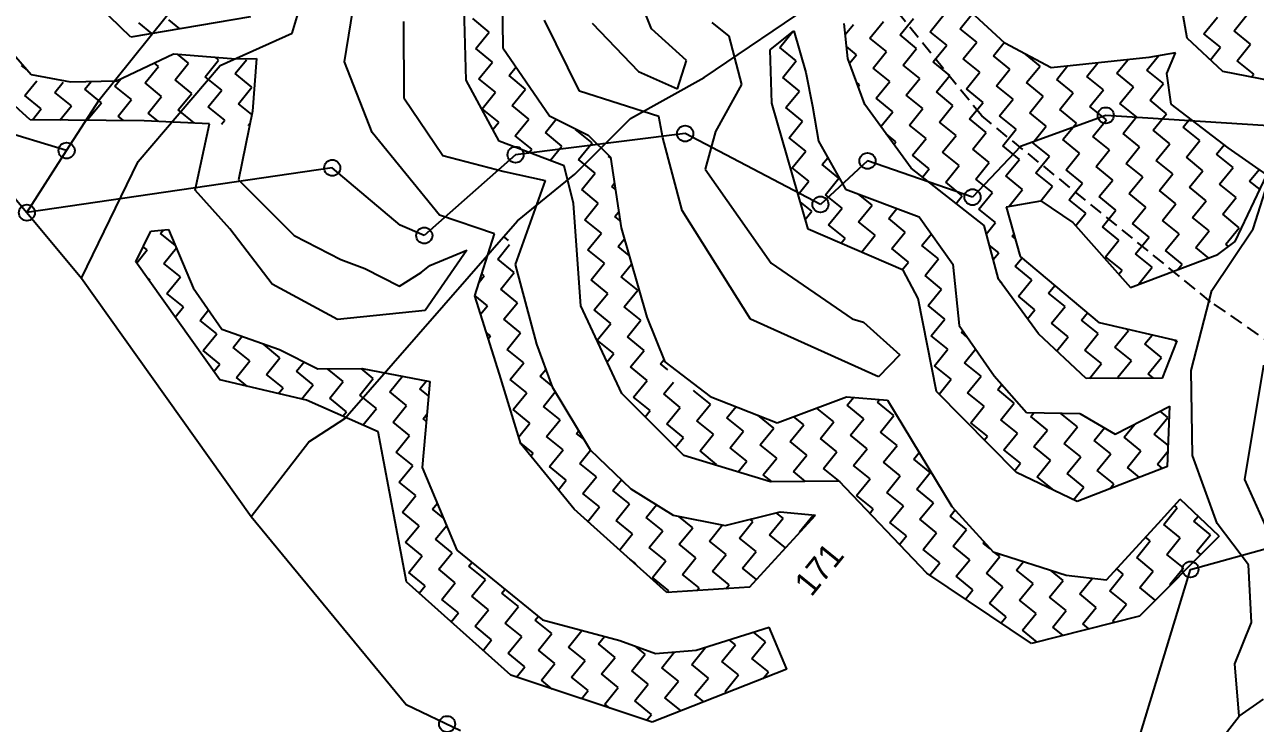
# Model space of a CAD drawing. Header units: metres. Extents: x 303647 to 308666, y 1943822 to 1947889.
# Drawn here: x 304881.8 to 305340, y 1945752.2 to 1946012.4 of the extents above; entities that cross this region are included whole.
import ezdxf

# ---------------------------------------------------------------- set-up
doc = ezdxf.new("R2010")
doc.units = ezdxf.units.M
doc.linetypes.add('DASHED', pattern=[0.75, 0.5, -0.25])
for name, color, linetype in [('LINE_FOOTPATH', 1, 'DASHED'), ('LINE_WATER', 4, 'Continuous'), ('POLY_HATCH', 12, 'Continuous'), ('POLY_PARCEL', 6, 'Continuous'), ('POLY_WATER', 4, 'Continuous'), ('TEXT_PARCEL', 7, 'Continuous')]:
    doc.layers.add(name, color=color, linetype=linetype)
doc.styles.add('TEXT_MAP', font='')
doc.styles.get('TEXT_MAP').set_extended_font_data('Kruti Dev 050')

msp = doc.modelspace()

# ---------------------------------------------------------------- linework, layer by layer
for centre in [(305284.28, 1945978.58), (305127.71, 1945971.81), (304897.48, 1945965.47), (305064.59, 1945963.93), (304996.36, 1945959.04), (305195.57, 1945961.64), (305178.06, 1945945.42), (305234.68, 1945948.14), (304882.69, 1945942.37), (305030.61, 1945933.85), (305315.8, 1945809.55), (305039.1, 1945752)]:
    msp.add_circle(centre, 2.99)
at = {"layer": 'LINE_FOOTPATH', "ltscale": 10}
for p, q in [((305238.09, 1945978.39), (305187.37, 1946040.93)), ((305323.32, 1945909.2), (305238.09, 1945978.39)), ((305359.69, 1945884.19), (305323.32, 1945909.2))]:
    msp.add_line(p, q, dxfattribs=at)
at = {"layer": 'LINE_WATER'}
for p, q in [((304981.47, 1946009.12), (304984.39, 1946019.07)), ((305134.75, 1945992.63), (305177.37, 1946021.43)), ((304954.65, 1945997.11), (304981.47, 1946009.12)), ((304924.13, 1945961.47), (304954.65, 1945997.11)), ((305107.34, 1945977.4), (305134.75, 1945992.63)), ((305086.68, 1945956.69), (305107.34, 1945977.4)), ((305339.19, 1945936.31), (305348.8, 1945966.69)), ((304903.05, 1945918.04), (304924.13, 1945961.47)), ((305065.28, 1945939.38), (305086.68, 1945956.69)), ((305001, 1945865.8), (305065.28, 1945939.38)), ((305323.77, 1945913.44), (305339.19, 1945936.31)), ((305316.03, 1945883.65), (305323.77, 1945913.44)), ((305316.59, 1945852.02), (305316.03, 1945883.65)), ((304987.61, 1945857.06), (305001, 1945865.8)), ((304966.17, 1945829.31), (304987.61, 1945857.06)), ((305325.77, 1945826.7), (305316.59, 1945852.02)), ((305337.41, 1945811.29), (305325.77, 1945826.7)), ((305338.47, 1945789.76), (305337.41, 1945811.29)), ((305332.33, 1945774.43), (305338.47, 1945789.76)), ((305333.96, 1945754.89), (305332.33, 1945774.43)), ((305333.96, 1945754.89), (305342.96, 1945761.25)), ((305325.77, 1945744.38), (305333.96, 1945754.89))]:
    msp.add_line(p, q, dxfattribs=at)
at = {"layer": 'POLY_HATCH'}
for p, q in [((304921.32, 1946007.72), (304888.76, 1946039.46)), ((305059.34, 1946036.27), (305059.81, 1946003.77)), ((305000.96, 1945998.5), (305006.48, 1946032.86)), ((305115.24, 1946010.84), (305107.35, 1946030.51)), ((305046.24, 1945991.64), (305045.23, 1946025.32)), ((305246.69, 1946005.41), (305225.63, 1946024.97)), ((305311.22, 1946025.74), (305314.44, 1946007.49)), ((304965.92, 1946015.3), (304921.32, 1946007.72)), ((305022.89, 1946013.56), (305022.95, 1945985.14)), ((305088.37, 1945987.54), (305075.39, 1946014)), ((305093.06, 1946012.92), (305110.29, 1945994.95)), ((305137.7, 1946013.19), (305143.99, 1946008.08)), ((305188.24, 1945999.71), (305186.9, 1946012.76)), ((304883.86, 1945976.96), (304849.09, 1946008.48)), ((305128.17, 1945999.01), (305115.24, 1946010.84)), ((305143.99, 1946008.08), (305148.74, 1945990.03)), ((305159.4, 1946002.99), (305168.14, 1946010.09)), ((305168.14, 1946010.09), (305172.64, 1945994.49)), ((304872.9, 1946006.95), (304884.29, 1945993.81)), ((305059.81, 1946003.77), (305077.27, 1945978.4)), ((305263.95, 1945996.33), (305246.69, 1946005.41)), ((305314.44, 1946007.49), (305327.77, 1945994.98)), ((304916.05, 1945991.4), (304937.21, 1946001.48)), ((304937.21, 1946001.48), (304960.32, 1945999.6)), ((304960.32, 1945999.6), (304968.18, 1945999.7)), ((304968.18, 1945999.7), (304966.62, 1945980.2)), ((305124.88, 1945988.42), (305128.17, 1945999.01)), ((305159.96, 1945983.07), (305159.4, 1946002.99)), ((305194.54, 1945982.65), (305188.24, 1945999.71)), ((305300.27, 1946000.12), (305263.95, 1945996.33)), ((305310.29, 1946001.84), (305300.27, 1946000.12)), ((305307.02, 1945994.21), (305310.29, 1946001.84)), ((305011.24, 1945972.19), (305000.96, 1945998.5)), ((305110.29, 1945994.95), (305124.88, 1945988.42)), ((305172.64, 1945994.49), (305175.17, 1945981.98)), ((305308.66, 1945982.81), (305307.02, 1945994.21)), ((305327.77, 1945994.98), (305350.93, 1945990.45)), ((304884.29, 1945993.81), (304898.9, 1945991.04)), ((304898.9, 1945991.04), (304916.05, 1945991.4)), ((305058.46, 1945969.02), (305046.24, 1945991.64)), ((305148.74, 1945990.03), (305139.02, 1945972.53)), ((305022.95, 1945985.14), (305037.53, 1945963.59)), ((305117.89, 1945978.17), (305088.37, 1945987.54)), ((305173.45, 1945936.27), (305159.96, 1945983.07)), ((305175.17, 1945981.98), (305177.33, 1945969.02)), ((305211.83, 1945958.91), (305194.54, 1945982.65)), ((305329.8, 1945966.49), (305308.66, 1945982.81)), ((304926.32, 1945976.55), (304883.86, 1945976.96)), ((304950.68, 1945975.45), (304926.32, 1945976.55)), ((304966.62, 1945980.2), (304961.39, 1945954.59)), ((305077.27, 1945978.4), (305091.6, 1945971.24)), ((305119.43, 1945970.28), (305117.89, 1945978.17)), ((304945.31, 1945950.76), (304950.68, 1945975.45)), ((305036.26, 1945941.43), (305011.24, 1945972.19)), ((305091.6, 1945971.24), (305099.87, 1945963.04)), ((305139.02, 1945972.53), (305135.11, 1945958.53)), ((305082.66, 1945959.8), (305058.46, 1945969.02)), ((305126.63, 1945943.21), (305119.43, 1945970.28)), ((305177.33, 1945969.02), (305187.42, 1945951.12)), ((305037.53, 1945963.59), (305060.39, 1945957.73)), ((305099.87, 1945963.04), (305103.83, 1945936.67)), ((305344.27, 1945956.42), (305329.8, 1945966.49)), ((305060.39, 1945957.73), (305075.57, 1945954.37)), ((305086.17, 1945945.74), (305082.66, 1945959.8)), ((305135.11, 1945958.53), (305159.73, 1945923.6)), ((305238.95, 1945937.64), (305211.83, 1945958.91)), ((304961.39, 1945954.59), (304982.16, 1945933.84)), ((305075.57, 1945954.37), (305064.38, 1945923.12)), ((305332.49, 1945931.58), (305344.27, 1945956.42)), ((304958.26, 1945936.36), (304945.31, 1945950.76)), ((305187.42, 1945951.12), (305214.85, 1945940.8)), ((305088.87, 1945907.7), (305086.17, 1945945.74)), ((305247.36, 1945944.48), (305260.09, 1945946.73)), ((305252.51, 1945926.03), (305247.36, 1945944.48)), ((305260.09, 1945946.73), (305272.03, 1945938.71)), ((305056.75, 1945934.5), (305036.26, 1945941.43)), ((305152.05, 1945902.68), (305126.63, 1945943.21)), ((305214.85, 1945940.8), (305227.39, 1945923.15)), ((304923.25, 1945924.1), (304928.85, 1945935.44)), ((304928.85, 1945935.44), (304935.37, 1945936.12)), ((304935.37, 1945936.12), (304944.62, 1945914.42)), ((304973.99, 1945915.8), (304958.26, 1945936.36)), ((305049.36, 1945911.35), (305056.75, 1945934.5)), ((305103.83, 1945936.67), (305113.44, 1945903.47)), ((305208.81, 1945921.01), (305173.45, 1945936.27)), ((305244.32, 1945917.6), (305238.95, 1945937.64)), ((305272.03, 1945938.71), (305293.51, 1945914.56)), ((304982.16, 1945933.84), (304999.55, 1945924.91)), ((305326.05, 1945926.75), (305332.49, 1945931.58)), ((305046.46, 1945928.37), (305030.87, 1945905.97)), ((305032.73, 1945922.64), (305046.46, 1945928.37)), ((305281.92, 1945901.32), (305252.51, 1945926.03)), ((305293.51, 1945914.56), (305326.05, 1945926.75)), ((304954.46, 1945880.09), (304923.25, 1945924.1)), ((304999.55, 1945924.91), (305008.49, 1945921.54)), ((305008.49, 1945921.54), (305021.34, 1945915.01)), ((305029.4, 1945920.15), (305032.73, 1945922.64)), ((305064.38, 1945923.12), (305072.39, 1945893.47)), ((305159.73, 1945923.6), (305189.89, 1945902.85)), ((305214.43, 1945910.47), (305208.81, 1945921.01)), ((305227.39, 1945923.15), (305229.75, 1945900.32)), ((305021.34, 1945915.01), (305029.4, 1945920.15)), ((305259.19, 1945897.32), (305244.32, 1945917.6)), ((304944.62, 1945914.42), (304955.27, 1945899.05)), ((304998.28, 1945902.57), (304973.99, 1945915.8)), ((305058.55, 1945882.23), (305049.36, 1945911.35)), ((305104.19, 1945875.1), (305088.87, 1945907.7)), ((305221.32, 1945875.75), (305214.43, 1945910.47)), ((305030.87, 1945905.97), (304998.28, 1945902.57)), ((305113.44, 1945903.47), (305120.1, 1945886.86)), ((305199.64, 1945881.29), (305152.05, 1945902.68)), ((305189.89, 1945902.85), (305194.14, 1945901.65)), ((304955.27, 1945899.05), (304976.66, 1945891.39)), ((305194.14, 1945901.65), (305207.58, 1945889.43)), ((305229.75, 1945900.32), (305242.68, 1945881.59)), ((305310.86, 1945894.61), (305281.92, 1945901.32)), ((305072.39, 1945893.47), (305078.15, 1945877.59)), ((305276.98, 1945880.63), (305259.19, 1945897.32)), ((305305.4, 1945880.71), (305310.86, 1945894.61)), ((304976.66, 1945891.39), (304991, 1945884.24)), ((305207.58, 1945889.43), (305199.64, 1945881.29)), ((304991, 1945884.24), (305007.47, 1945884.31)), ((305007.47, 1945884.31), (305032.69, 1945879.52)), ((305120.1, 1945886.86), (305137.03, 1945873.93)), ((304986.75, 1945872.55), (304954.46, 1945880.09)), ((305032.69, 1945879.52), (305029.82, 1945847.5)), ((305066.58, 1945856.29), (305058.55, 1945882.23)), ((305242.68, 1945881.59), (305254.8, 1945868.02)), ((305305.4, 1945880.71), (305276.98, 1945880.63)), ((305078.15, 1945877.59), (305092.35, 1945854.09)), ((305127.18, 1945851.96), (305104.19, 1945875.1)), ((305251.07, 1945845.7), (305221.32, 1945875.75)), ((305013.42, 1945860.79), (304986.75, 1945872.55)), ((305137.03, 1945873.93), (305161.93, 1945864.17)), ((305161.93, 1945864.17), (305187.71, 1945873.86)), ((305187.71, 1945873.86), (305203.09, 1945872.58)), ((305203.09, 1945872.58), (305226.95, 1945833.04)), ((305254.8, 1945868.02), (305274.62, 1945867.61)), ((305274.62, 1945867.61), (305287.77, 1945859.92)), ((305287.77, 1945859.92), (305308.12, 1945870.29)), ((305307.29, 1945847.86), (305308.12, 1945870.29)), ((305024.04, 1945804.93), (305013.42, 1945860.79)), ((305086.4, 1945831.98), (305066.58, 1945856.29)), ((305092.35, 1945854.09), (305107.45, 1945839.6)), ((305029.82, 1945847.5), (305042.66, 1945816.71)), ((305159.51, 1945842.15), (305127.18, 1945851.96)), ((305307.29, 1945847.86), (305273.62, 1945834.87)), ((305273.62, 1945834.87), (305251.07, 1945845.7)), ((305107.45, 1945839.6), (305123.3, 1945829.72)), ((305185.01, 1945842.36), (305159.51, 1945842.15)), ((305217.63, 1945808.19), (305185.01, 1945842.36)), ((305303.83, 1945826.65), (305311.95, 1945835.74)), ((305326.52, 1945821.97), (305311.95, 1945835.74)), ((305120.92, 1945800.98), (305086.4, 1945831.98)), ((305123.3, 1945829.72), (305142.64, 1945825.97)), ((305142.64, 1945825.97), (305163.13, 1945830.99)), ((305151.61, 1945802.94), (305176.23, 1945829.76)), ((305163.13, 1945830.99), (305176.23, 1945829.76)), ((305226.95, 1945833.04), (305242.3, 1945816.11)), ((305284.57, 1945805.68), (305303.83, 1945826.65)), ((305326.52, 1945821.97), (305296.84, 1945792.22)), ((305042.66, 1945816.71), (305074.59, 1945790.78)), ((305242.3, 1945816.11), (305269.56, 1945807.41)), ((305256.69, 1945781.97), (305217.63, 1945808.19)), ((305269.56, 1945807.41), (305284.57, 1945805.68)), ((305062.77, 1945770.19), (305024.04, 1945804.93)), ((305151.61, 1945802.94), (305120.92, 1945800.98)), ((305074.59, 1945790.78), (305103.4, 1945783.08)), ((305131.8, 1945779.45), (305158.92, 1945788.05)), ((305165.56, 1945772.44), (305158.92, 1945788.05)), ((305296.84, 1945792.22), (305256.69, 1945781.97)), ((305103.4, 1945783.08), (305116.67, 1945778.28)), ((305116.67, 1945778.28), (305131.8, 1945779.45)), ((305115.49, 1945752.66), (305062.77, 1945770.19)), ((305165.56, 1945772.44), (305115.49, 1945752.66))]:
    msp.add_line(p, q, dxfattribs=at)
at = {"layer": 'POLY_HATCH', "linetype": 'Continuous'}
for p, q in [((304929.2, 1946009.06), (304924.32, 1946013.02)), ((304939.65, 1946010.83), (304935.52, 1946014.19)), ((305054.81, 1946009.6), (305048.63, 1946014.62)), ((305187.32, 1946008.67), (305190.32, 1946012.36)), ((305196.5, 1946007.35), (305201.52, 1946013.53)), ((305207.69, 1946008.51), (305212.71, 1946014.69)), ((305218.89, 1946009.67), (305223.91, 1946015.85)), ((305230.09, 1946010.84), (305234.71, 1946016.54)), ((305320.81, 1946008.94), (305325.83, 1946015.12)), ((305332.01, 1946010.11), (305337.02, 1946016.29)), ((305049.8, 1946003.42), (305054.81, 1946009.6)), ((305162.91, 1946003.86), (305167.64, 1946009.68)), ((305213.87, 1946003.49), (305207.69, 1946008.51)), ((305225.07, 1946004.66), (305218.89, 1946009.67)), ((305236.26, 1946005.82), (305230.09, 1946010.84)), ((305326.99, 1946003.93), (305320.81, 1946008.94)), ((305338.19, 1946005.09), (305332.01, 1946010.11)), ((305055.98, 1945998.41), (305049.8, 1946003.42)), ((305169.09, 1945998.84), (305162.91, 1946003.86)), ((305191.48, 1946001.17), (305187.78, 1946004.17)), ((305202.68, 1946002.33), (305196.5, 1946007.35)), ((305208.86, 1945997.31), (305213.87, 1946003.49)), ((305220.05, 1945998.48), (305225.07, 1946004.66)), ((305231.25, 1945999.64), (305236.26, 1946005.82)), ((305242.44, 1946000.8), (305246.4, 1946005.68)), ((305323.21, 1945999.27), (305326.99, 1946003.93)), ((305333.17, 1945998.91), (305338.19, 1946005.09)), ((304942.86, 1945997.97), (304938.68, 1946001.36)), ((304949.04, 1945992.96), (304954.06, 1945999.14)), ((304954.06, 1945999.14), (304952.72, 1946000.22)), ((304960.23, 1945994.12), (304964.41, 1945999.27)), ((305164.08, 1945992.66), (305169.09, 1945998.84)), ((305188.89, 1945997.97), (305191.48, 1946001.17)), ((305197.66, 1945996.15), (305202.68, 1946002.33)), ((305237.43, 1945994.62), (305231.25, 1945999.64)), ((305248.62, 1945995.79), (305242.44, 1946000.8)), ((305259.82, 1945996.95), (305254.38, 1946001.37)), ((305288.39, 1945994.26), (305292.48, 1945999.31)), ((305299.58, 1945995.42), (305303.9, 1946000.74)), ((305339.35, 1945993.9), (305333.17, 1945998.91)), ((304882.96, 1945995.35), (304880.7, 1945997.18)), ((304926.65, 1945990.63), (304931.66, 1945996.81)), ((304931.66, 1945996.81), (304930.09, 1945998.09)), ((304937.84, 1945991.8), (304942.86, 1945997.97)), ((304966.41, 1945989.11), (304960.23, 1945994.12)), ((305050.96, 1945992.23), (305055.98, 1945998.41)), ((305062.16, 1945993.39), (305064.75, 1945996.59)), ((305203.84, 1945991.14), (305197.66, 1945996.15)), ((305215.04, 1945992.3), (305208.86, 1945997.31)), ((305226.23, 1945993.46), (305220.05, 1945998.48)), ((305232.41, 1945988.45), (305237.43, 1945994.62)), ((305243.61, 1945989.61), (305248.62, 1945995.79)), ((305254.8, 1945990.77), (305259.82, 1945996.95)), ((305266, 1945991.93), (305270.09, 1945996.97)), ((305277.19, 1945993.1), (305281.29, 1945998.14)), ((305294.57, 1945989.24), (305288.39, 1945994.26)), ((305305.76, 1945990.41), (305299.58, 1945995.42)), ((304881.87, 1945985.98), (304886.32, 1945991.47)), ((304893.06, 1945987.14), (304896.18, 1945990.98)), ((304904.26, 1945988.31), (304906.61, 1945991.2)), ((304915.45, 1945989.47), (304917.63, 1945992.15)), ((304921.63, 1945984.45), (304915.45, 1945989.47)), ((304932.83, 1945985.62), (304926.65, 1945990.63)), ((304944.02, 1945986.78), (304937.84, 1945991.8)), ((304955.22, 1945987.94), (304949.04, 1945992.96)), ((305057.14, 1945987.21), (305050.96, 1945992.23)), ((305068.33, 1945988.38), (305062.16, 1945993.39)), ((305170.26, 1945987.65), (305164.08, 1945992.66)), ((305192.65, 1945989.97), (305191.49, 1945990.91)), ((305192.09, 1945989.29), (305192.65, 1945989.97)), ((305198.83, 1945984.96), (305203.84, 1945991.14)), ((305210.02, 1945986.12), (305215.04, 1945992.3)), ((305221.22, 1945987.28), (305226.23, 1945993.46)), ((305249.79, 1945984.59), (305243.61, 1945989.61)), ((305260.98, 1945985.75), (305254.8, 1945990.77)), ((305272.18, 1945986.92), (305266, 1945991.93)), ((305283.37, 1945988.08), (305277.19, 1945993.1)), ((305300.75, 1945984.23), (305305.76, 1945990.41)), ((305338.52, 1945992.88), (305339.35, 1945993.9)), ((304888.05, 1945980.96), (304881.87, 1945985.98)), ((304899.24, 1945982.13), (304893.06, 1945987.14)), ((304910.44, 1945983.29), (304904.26, 1945988.31)), ((304927.81, 1945979.44), (304932.83, 1945985.62)), ((304939.01, 1945980.6), (304944.02, 1945986.78)), ((304950.2, 1945981.76), (304955.22, 1945987.94)), ((304961.4, 1945982.93), (304966.41, 1945989.11)), ((305052.12, 1945981.03), (305057.14, 1945987.21)), ((305063.32, 1945982.2), (305068.33, 1945988.38)), ((305165.24, 1945981.47), (305170.26, 1945987.65)), ((305205, 1945979.94), (305198.83, 1945984.96)), ((305216.2, 1945981.1), (305210.02, 1945986.12)), ((305227.4, 1945982.27), (305221.22, 1945987.28)), ((305238.59, 1945983.43), (305232.41, 1945988.45)), ((305255.97, 1945979.58), (305260.98, 1945985.75)), ((305267.16, 1945980.74), (305272.18, 1945986.92)), ((305278.36, 1945981.9), (305283.37, 1945988.08)), ((305289.55, 1945983.06), (305294.57, 1945989.24)), ((304884.79, 1945976.95), (304888.05, 1945980.96)), ((304894.96, 1945976.85), (304899.24, 1945982.13)), ((304905.42, 1945977.11), (304910.44, 1945983.29)), ((304916.62, 1945978.27), (304921.63, 1945984.45)), ((304945.03, 1945975.71), (304939.01, 1945980.6)), ((304956.38, 1945976.75), (304950.2, 1945981.76)), ((304966.35, 1945978.9), (304961.4, 1945982.93)), ((305058.3, 1945976.02), (305052.12, 1945981.03)), ((305069.5, 1945977.18), (305063.32, 1945982.2)), ((305171.42, 1945976.45), (305165.24, 1945981.47)), ((305211.18, 1945974.92), (305216.2, 1945981.1)), ((305222.38, 1945976.09), (305227.4, 1945982.27)), ((305233.57, 1945977.25), (305238.59, 1945983.43)), ((305244.77, 1945978.41), (305249.79, 1945984.59)), ((305273.34, 1945975.72), (305267.16, 1945980.74)), ((305284.53, 1945976.89), (305278.36, 1945981.9)), ((305295.73, 1945978.05), (305289.55, 1945983.06)), ((305306.93, 1945979.21), (305300.75, 1945984.23)), ((304905.87, 1945976.74), (304905.42, 1945977.11)), ((304918.65, 1945976.62), (304916.62, 1945978.27)), ((304931.67, 1945976.31), (304927.81, 1945979.44)), ((304955.17, 1945975.25), (304956.38, 1945976.75)), ((305056.13, 1945973.34), (305058.3, 1945976.02)), ((305064.48, 1945971), (305069.5, 1945977.18)), ((305075.68, 1945972.16), (305079.74, 1945977.16)), ((305166.4, 1945970.27), (305171.42, 1945976.45)), ((305200.53, 1945974.43), (305205, 1945979.94)), ((305228.56, 1945971.07), (305222.38, 1945976.09)), ((305239.75, 1945972.23), (305233.57, 1945977.25)), ((305250.95, 1945973.4), (305244.77, 1945978.41)), ((305262.14, 1945974.56), (305255.97, 1945979.58)), ((305268.32, 1945969.54), (305273.34, 1945975.72)), ((305279.52, 1945970.71), (305284.53, 1945976.89)), ((305290.71, 1945971.87), (305295.73, 1945978.05)), ((305301.91, 1945973.03), (305306.93, 1945979.21)), ((305313.1, 1945974.2), (305315.69, 1945977.38)), ((304965.06, 1945974.81), (304965.67, 1945975.56)), ((305081.86, 1945967.15), (305075.68, 1945972.16)), ((305086.87, 1945973.33), (305087.03, 1945973.52)), ((305093.05, 1945968.31), (305086.87, 1945973.33)), ((305206.17, 1945968.75), (305202.5, 1945971.72)), ((305217.36, 1945969.91), (305211.18, 1945974.92)), ((305234.74, 1945966.05), (305239.75, 1945972.23)), ((305245.93, 1945967.22), (305250.95, 1945973.4)), ((305257.13, 1945968.38), (305262.14, 1945974.56)), ((305296.89, 1945966.85), (305290.71, 1945971.87)), ((305308.09, 1945968.02), (305301.91, 1945973.03)), ((305319.28, 1945969.18), (305313.1, 1945974.2)), ((305070.66, 1945965.99), (305064.48, 1945971)), ((305077.49, 1945961.77), (305081.86, 1945967.15)), ((305088.03, 1945962.13), (305093.05, 1945968.31)), ((305172.58, 1945965.26), (305166.4, 1945970.27)), ((305205.38, 1945967.77), (305206.17, 1945968.75)), ((305212.35, 1945963.73), (305217.36, 1945969.91)), ((305223.54, 1945964.89), (305228.56, 1945971.07)), ((305252.11, 1945962.2), (305245.93, 1945967.22)), ((305263.31, 1945963.36), (305257.13, 1945968.38)), ((305274.5, 1945964.53), (305268.32, 1945969.54)), ((305285.7, 1945965.69), (305279.52, 1945970.71)), ((305291.88, 1945960.67), (305296.89, 1945966.85)), ((305303.07, 1945961.84), (305308.09, 1945968.02)), ((305314.27, 1945963), (305319.28, 1945969.18)), ((305325.46, 1945964.16), (305328.3, 1945967.65)), ((305069.66, 1945964.75), (305070.66, 1945965.99)), ((305094.21, 1945957.12), (305088.03, 1945962.13)), ((305099.23, 1945963.3), (305099.4, 1945963.5)), ((305099.91, 1945962.74), (305099.23, 1945963.3)), ((305167.57, 1945959.08), (305172.58, 1945965.26)), ((305178.76, 1945960.24), (305180.84, 1945962.8)), ((305218.53, 1945958.71), (305212.35, 1945963.73)), ((305229.72, 1945959.88), (305223.54, 1945964.89)), ((305240.92, 1945961.04), (305234.74, 1945966.05)), ((305247.1, 1945956.02), (305252.11, 1945962.2)), ((305258.29, 1945957.19), (305263.31, 1945963.36)), ((305269.49, 1945958.35), (305274.5, 1945964.53)), ((305280.68, 1945959.51), (305285.7, 1945965.69)), ((305320.45, 1945957.98), (305314.27, 1945963)), ((305331.64, 1945959.15), (305325.46, 1945964.16)), ((305173.74, 1945954.06), (305167.57, 1945959.08)), ((305184.94, 1945955.22), (305178.76, 1945960.24)), ((305216.02, 1945955.62), (305218.53, 1945958.71)), ((305224.7, 1945953.7), (305229.72, 1945959.88)), ((305235.9, 1945954.86), (305240.92, 1945961.04)), ((305275.67, 1945953.33), (305269.49, 1945958.35)), ((305286.86, 1945954.49), (305280.68, 1945959.51)), ((305298.06, 1945955.66), (305291.88, 1945960.67)), ((305309.25, 1945956.82), (305303.07, 1945961.84)), ((305315.43, 1945951.8), (305320.45, 1945957.98)), ((305326.63, 1945952.97), (305331.64, 1945959.15)), ((305337.82, 1945954.13), (305341.34, 1945958.46)), ((305089.2, 1945950.94), (305094.21, 1945957.12)), ((305100.39, 1945952.1), (305101.34, 1945953.26)), ((305169.74, 1945949.13), (305173.74, 1945954.06)), ((305179.92, 1945949.04), (305184.94, 1945955.22)), ((305230.88, 1945948.68), (305224.7, 1945953.7)), ((305242.08, 1945949.84), (305235.9, 1945954.86)), ((305253.27, 1945951.01), (305247.1, 1945956.02)), ((305264.47, 1945952.17), (305258.29, 1945957.19)), ((305270.65, 1945947.15), (305275.67, 1945953.33)), ((305281.84, 1945948.32), (305286.86, 1945954.49)), ((305293.04, 1945949.48), (305298.06, 1945955.66)), ((305304.24, 1945950.64), (305309.25, 1945956.82)), ((305332.81, 1945947.95), (305326.63, 1945952.97)), ((305341.69, 1945950.99), (305337.82, 1945954.13)), ((305095.38, 1945945.92), (305089.2, 1945950.94)), ((305101.67, 1945951.06), (305100.39, 1945952.1)), ((305186.1, 1945944.03), (305179.92, 1945949.04)), ((305197.3, 1945945.19), (305192.22, 1945949.31)), ((305228.55, 1945945.8), (305230.88, 1945948.68)), ((305237.06, 1945943.66), (305242.08, 1945949.84)), ((305248.26, 1945944.83), (305253.27, 1945951.01)), ((305260.05, 1945946.72), (305264.47, 1945952.17)), ((305288.02, 1945943.3), (305281.84, 1945948.32)), ((305299.22, 1945944.46), (305293.04, 1945949.48)), ((305310.41, 1945945.63), (305304.24, 1945950.64)), ((305321.61, 1945946.79), (305315.43, 1945951.8)), ((305090.36, 1945939.74), (305095.38, 1945945.92)), ((305174.91, 1945942.87), (305170.53, 1945946.42)), ((305181.09, 1945937.85), (305186.1, 1945944.03)), ((305192.28, 1945939.01), (305197.3, 1945945.19)), ((305203.48, 1945940.18), (305206.53, 1945943.93)), ((305243.24, 1945938.65), (305237.06, 1945943.66)), ((305248.45, 1945944.67), (305248.26, 1945944.83)), ((305276.83, 1945942.14), (305270.65, 1945947.15)), ((305294.2, 1945938.28), (305299.22, 1945944.46)), ((305305.4, 1945939.45), (305310.41, 1945945.63)), ((305316.59, 1945940.61), (305321.61, 1945946.79)), ((305327.79, 1945941.77), (305332.81, 1945947.95)), ((305096.54, 1945934.73), (305090.36, 1945939.74)), ((305101.56, 1945940.9), (305102.94, 1945942.61)), ((305103.42, 1945939.39), (305101.56, 1945940.9)), ((305172.43, 1945939.81), (305174.91, 1945942.87)), ((305209.66, 1945935.16), (305203.48, 1945940.18)), ((305273.09, 1945937.53), (305276.83, 1945942.14)), ((305283.01, 1945937.12), (305288.02, 1945943.3)), ((305311.58, 1945934.43), (305305.4, 1945939.45)), ((305322.77, 1945935.59), (305316.59, 1945940.61)), ((305333.97, 1945936.76), (305327.79, 1945941.77)), ((304932.46, 1945934.66), (304933.49, 1945935.92)), ((304937.87, 1945930.27), (304932.46, 1945934.66)), ((305091.52, 1945928.55), (305096.54, 1945934.73)), ((305187.27, 1945932.83), (305181.09, 1945937.85)), ((305198.46, 1945934), (305192.28, 1945939.01)), ((305204.64, 1945928.98), (305209.66, 1945935.16)), ((305215.84, 1945930.14), (305219.35, 1945934.47)), ((305239.81, 1945934.42), (305243.24, 1945938.65)), ((305249.42, 1945933.63), (305250.14, 1945934.52)), ((305289.19, 1945932.1), (305283.01, 1945937.12)), ((305300.38, 1945933.27), (305294.2, 1945938.28)), ((305317.76, 1945929.41), (305322.77, 1945935.59)), ((305328.95, 1945930.58), (305333.97, 1945936.76)), ((305057.94, 1945925.06), (305062.38, 1945930.53)), ((305061.97, 1945932.04), (305060.49, 1945933.24)), ((305102.72, 1945929.71), (305105.02, 1945932.55)), ((305185.75, 1945930.96), (305187.27, 1945932.83)), ((305193.44, 1945927.82), (305198.46, 1945934)), ((305222.01, 1945925.13), (305215.84, 1945930.14)), ((305244.41, 1945927.45), (305240.92, 1945930.28)), ((305250.67, 1945932.62), (305249.42, 1945933.63)), ((305284.17, 1945925.92), (305289.19, 1945932.1)), ((305295.37, 1945927.09), (305300.38, 1945933.27)), ((305306.56, 1945928.25), (305311.58, 1945934.43)), ((305330.01, 1945929.72), (305328.95, 1945930.58)), ((304923.55, 1945923.68), (304927.45, 1945928.48)), ((304927.45, 1945928.48), (304926, 1945929.65)), ((304933.63, 1945923.46), (304938.31, 1945929.23)), ((305097.7, 1945923.53), (305091.52, 1945928.55)), ((305106.81, 1945926.39), (305102.72, 1945929.71)), ((305193.91, 1945927.44), (305193.44, 1945927.82)), ((305210.82, 1945923.96), (305204.64, 1945928.98)), ((305242.35, 1945924.93), (305244.41, 1945927.45)), ((305250.58, 1945922.44), (305253.1, 1945925.54)), ((305290.35, 1945920.91), (305284.17, 1945925.92)), ((305301.54, 1945922.07), (305295.37, 1945927.09)), ((305312.74, 1945923.23), (305306.56, 1945928.25)), ((305322.62, 1945925.46), (305317.76, 1945929.41)), ((304939.8, 1945918.44), (304933.63, 1945923.46)), ((305064.12, 1945920.04), (305057.94, 1945925.06)), ((305092.69, 1945917.35), (305097.7, 1945923.53)), ((305103.88, 1945918.51), (305107.72, 1945923.24)), ((305208.52, 1945921.13), (305210.82, 1945923.96)), ((305217, 1945918.95), (305222.01, 1945925.13)), ((305256.76, 1945917.42), (305250.58, 1945922.44)), ((305289.16, 1945919.45), (305290.35, 1945920.91)), ((305296.53, 1945915.89), (305301.54, 1945922.07)), ((305311.02, 1945921.12), (305312.74, 1945923.23)), ((304928.61, 1945917.28), (304927.39, 1945918.27)), ((304928.33, 1945916.94), (304928.61, 1945917.28)), ((304934.79, 1945912.27), (304939.8, 1945918.44)), ((305051.01, 1945916.52), (305052.92, 1945918.88)), ((305052.92, 1945918.88), (305052, 1945919.63)), ((305059.1, 1945913.86), (305064.12, 1945920.04)), ((305098.87, 1945912.33), (305092.69, 1945917.35)), ((305110.06, 1945913.5), (305103.88, 1945918.51)), ((305223.18, 1945913.93), (305217, 1945918.95)), ((305245.57, 1945916.26), (305244.91, 1945916.79)), ((305245.43, 1945916.09), (305245.57, 1945916.26)), ((305251.75, 1945911.24), (305256.76, 1945917.42)), ((304940.97, 1945907.25), (304934.79, 1945912.27)), ((305065.28, 1945908.85), (305059.1, 1945913.86)), ((305093.85, 1945906.16), (305098.87, 1945912.33)), ((305105.04, 1945907.32), (305110.06, 1945913.5)), ((305218.16, 1945907.75), (305223.18, 1945913.93)), ((305262.94, 1945912.4), (305265.29, 1945915.29)), ((305269.12, 1945907.39), (305262.94, 1945912.4)), ((305296.7, 1945915.75), (305296.53, 1945915.89)), ((304937.89, 1945903.46), (304940.97, 1945907.25)), ((305054.08, 1945907.68), (305049.4, 1945911.49)), ((305051.51, 1945904.52), (305054.08, 1945907.68)), ((305060.26, 1945902.67), (305065.28, 1945908.85)), ((305111.22, 1945902.3), (305105.04, 1945907.32)), ((305224.34, 1945902.74), (305218.16, 1945907.75)), ((305257.93, 1945906.22), (305251.75, 1945911.24)), ((305264.11, 1945901.21), (305269.12, 1945907.39)), ((304947.15, 1945902.23), (304950.34, 1945906.17)), ((305066.44, 1945897.65), (305060.26, 1945902.67)), ((305100.03, 1945901.14), (305093.85, 1945906.16)), ((305219.32, 1945896.56), (305224.34, 1945902.74)), ((305255.16, 1945902.81), (305257.93, 1945906.22)), ((305275.3, 1945902.37), (305277.48, 1945905.05)), ((304953.33, 1945897.22), (304947.15, 1945902.23)), ((305095.01, 1945894.96), (305100.03, 1945901.14)), ((305106.21, 1945896.12), (305111.22, 1945902.3)), ((305230.52, 1945897.72), (305231.08, 1945898.4)), ((305270.28, 1945896.19), (305264.11, 1945901.21)), ((305281.48, 1945897.36), (305275.3, 1945902.37)), ((305287.66, 1945892.34), (305292.68, 1945898.52)), ((305292.68, 1945898.52), (305292.15, 1945898.94)), ((304948.31, 1945891.04), (304953.33, 1945897.22)), ((304959.51, 1945892.2), (304962.86, 1945896.33)), ((304970.7, 1945893.36), (304970.8, 1945893.49)), ((304976.88, 1945888.35), (304970.7, 1945893.36)), ((305055.25, 1945896.49), (305053.63, 1945897.8)), ((305054.38, 1945895.42), (305055.25, 1945896.49)), ((305061.43, 1945891.47), (305066.44, 1945897.65)), ((305101.19, 1945889.94), (305095.01, 1945894.96)), ((305112.39, 1945891.11), (305106.21, 1945896.12)), ((305225.5, 1945891.54), (305219.32, 1945896.56)), ((305232.86, 1945895.82), (305230.52, 1945897.72)), ((305266.01, 1945890.92), (305270.28, 1945896.19)), ((305276.46, 1945891.18), (305281.48, 1945897.36)), ((305298.85, 1945893.5), (305301.51, 1945896.77)), ((305305.03, 1945888.49), (305298.85, 1945893.5)), ((305310.05, 1945894.66), (305310.14, 1945894.77)), ((305310.68, 1945894.15), (305310.05, 1945894.66)), ((304954.49, 1945886.02), (304948.31, 1945891.04)), ((304965.68, 1945887.18), (304959.51, 1945892.2)), ((305067.61, 1945886.46), (305061.43, 1945891.47)), ((305072.62, 1945892.63), (305072.67, 1945892.69)), ((305072.72, 1945892.56), (305072.62, 1945892.63)), ((305098.67, 1945886.84), (305101.19, 1945889.94)), ((305107.37, 1945884.93), (305112.39, 1945891.11)), ((305220.49, 1945885.36), (305225.5, 1945891.54)), ((305231.68, 1945886.52), (305235.79, 1945891.58)), ((305282.64, 1945886.16), (305276.46, 1945891.18)), ((305293.84, 1945887.32), (305287.66, 1945892.34)), ((304952.23, 1945883.24), (304954.49, 1945886.02)), ((304960.67, 1945881.01), (304965.68, 1945887.18)), ((304971.86, 1945882.17), (304976.88, 1945888.35)), ((304983.06, 1945883.33), (304985.87, 1945886.8)), ((305000.43, 1945879.48), (304994.55, 1945884.25)), ((305011.63, 1945880.64), (305007.11, 1945884.31)), ((305062.59, 1945880.28), (305067.61, 1945886.46)), ((305113.55, 1945879.91), (305107.37, 1945884.93)), ((305118.57, 1945886.09), (305119.8, 1945887.61)), ((305121.31, 1945883.87), (305118.57, 1945886.09)), ((305226.67, 1945880.35), (305220.49, 1945885.36)), ((305237.86, 1945881.51), (305231.68, 1945886.52)), ((305278.16, 1945880.64), (305282.64, 1945886.16)), ((305288.82, 1945881.14), (305293.84, 1945887.32)), ((305300.02, 1945882.31), (305305.03, 1945888.49)), ((304964.76, 1945877.69), (304960.67, 1945881.01)), ((304978.04, 1945877.15), (304971.86, 1945882.17)), ((304989.24, 1945878.31), (304983.06, 1945883.33)), ((304995.42, 1945873.3), (305000.43, 1945879.48)), ((305006.61, 1945874.46), (305011.63, 1945880.64)), ((305017.81, 1945875.62), (305022.54, 1945881.45)), ((305029, 1945876.79), (305031.42, 1945879.76)), ((305068.77, 1945875.26), (305062.59, 1945880.28)), ((305073.78, 1945881.44), (305075.84, 1945883.96)), ((305077.99, 1945878.02), (305073.78, 1945881.44)), ((305108.53, 1945873.73), (305113.55, 1945879.91)), ((305222.21, 1945874.86), (305226.67, 1945880.35)), ((305232.85, 1945875.33), (305237.86, 1945881.51)), ((305289.41, 1945880.67), (305288.82, 1945881.14)), ((305301.99, 1945880.7), (305300.02, 1945882.31)), ((304976.29, 1945874.99), (304978.04, 1945877.15)), ((304984.91, 1945872.98), (304989.24, 1945878.31)), ((305023.99, 1945870.61), (305017.81, 1945875.62)), ((305032.21, 1945874.19), (305029, 1945876.79)), ((305063.75, 1945869.08), (305068.77, 1945875.26)), ((305074.95, 1945870.24), (305079.33, 1945875.64)), ((305119.73, 1945874.9), (305123.31, 1945879.31)), ((305125.91, 1945869.88), (305119.73, 1945874.9)), ((305130.92, 1945876.06), (305131.09, 1945876.26)), ((305137.1, 1945871.04), (305130.92, 1945876.06)), ((305239.02, 1945870.31), (305232.85, 1945875.33)), ((305244.04, 1945876.49), (305245.56, 1945878.36)), ((305250.22, 1945871.48), (305244.04, 1945876.49)), ((305001.6, 1945868.28), (304995.42, 1945873.3)), ((305012.79, 1945869.45), (305006.61, 1945874.46)), ((305018.97, 1945864.43), (305023.99, 1945870.61)), ((305114.71, 1945868.72), (305108.53, 1945873.73)), ((305132.09, 1945864.86), (305137.1, 1945871.04)), ((305188.06, 1945870.68), (305190.46, 1945873.63)), ((305194.24, 1945865.66), (305188.06, 1945870.68)), ((305199.26, 1945871.84), (305200.07, 1945872.83)), ((305205.44, 1945866.82), (305199.26, 1945871.84)), ((305234.01, 1945864.13), (305239.02, 1945870.31)), ((305245.2, 1945865.3), (305250.22, 1945871.48)), ((305000.24, 1945866.61), (305001.6, 1945868.28)), ((305007.79, 1945863.28), (305012.79, 1945869.45)), ((305030.17, 1945865.59), (305031.6, 1945867.35)), ((305069.93, 1945864.06), (305063.75, 1945869.08)), ((305081.13, 1945865.23), (305074.95, 1945870.24)), ((305112.83, 1945866.4), (305114.71, 1945868.72)), ((305120.89, 1945863.7), (305125.91, 1945869.88)), ((305143.28, 1945866.03), (305146.64, 1945870.16)), ((305149.46, 1945861.01), (305143.28, 1945866.03)), ((305160.66, 1945862.17), (305154.71, 1945867)), ((305171.85, 1945863.34), (305168.01, 1945866.45)), ((305176.87, 1945869.51), (305177.18, 1945869.9)), ((305183.05, 1945864.5), (305176.87, 1945869.51)), ((305200.42, 1945860.64), (305205.44, 1945866.82)), ((305256.4, 1945866.46), (305257.62, 1945867.96)), ((305262.58, 1945861.44), (305256.4, 1945866.46)), ((305267.59, 1945867.62), (305267.7, 1945867.75)), ((305273.77, 1945862.61), (305267.59, 1945867.62)), ((305302.34, 1945859.92), (305307.36, 1945866.09)), ((305307.36, 1945866.09), (305304.48, 1945868.43)), ((305025.15, 1945859.41), (305018.97, 1945864.43)), ((305031.35, 1945864.63), (305030.17, 1945865.59)), ((305065.76, 1945858.93), (305069.93, 1945864.06)), ((305076.11, 1945859.05), (305081.13, 1945865.23)), ((305087.31, 1945860.21), (305088.08, 1945861.16)), ((305127.07, 1945858.68), (305120.89, 1945863.7)), ((305138.27, 1945859.85), (305132.09, 1945864.86)), ((305155.64, 1945855.99), (305160.66, 1945862.17)), ((305166.84, 1945857.16), (305171.85, 1945863.34)), ((305178.03, 1945858.32), (305183.05, 1945864.5)), ((305189.23, 1945859.48), (305194.24, 1945865.66)), ((305240.19, 1945859.12), (305234.01, 1945864.13)), ((305251.38, 1945860.28), (305245.2, 1945865.3)), ((305257.56, 1945855.26), (305262.58, 1945861.44)), ((305268.76, 1945856.43), (305273.77, 1945862.61)), ((305279.95, 1945857.59), (305283.75, 1945862.27)), ((305291.15, 1945858.75), (305295.15, 1945863.68)), ((305013.95, 1945858.25), (305013.9, 1945858.3)), ((305013.91, 1945858.2), (305013.95, 1945858.25)), ((305020.13, 1945853.23), (305025.15, 1945859.41)), ((305071.09, 1945852.87), (305066.48, 1945856.61)), ((305082.29, 1945854.03), (305076.11, 1945859.05)), ((305089.95, 1945858.06), (305087.31, 1945860.21)), ((305124.12, 1945855.04), (305127.07, 1945858.68)), ((305133.25, 1945853.67), (305138.27, 1945859.85)), ((305144.45, 1945854.83), (305149.46, 1945861.01)), ((305173.02, 1945852.14), (305166.84, 1945857.16)), ((305184.21, 1945853.3), (305178.03, 1945858.32)), ((305195.41, 1945854.47), (305189.23, 1945859.48)), ((305206.6, 1945855.63), (305200.42, 1945860.64)), ((305239.11, 1945857.79), (305240.19, 1945859.12)), ((305246.37, 1945854.1), (305251.38, 1945860.28)), ((305286.13, 1945852.57), (305279.95, 1945857.59)), ((305297.33, 1945853.74), (305291.15, 1945858.75)), ((305307.58, 1945855.66), (305302.34, 1945859.92)), ((305026.31, 1945848.22), (305020.13, 1945853.23)), ((305070.23, 1945851.81), (305071.09, 1945852.87)), ((305077.27, 1945847.85), (305082.29, 1945854.03)), ((305088.47, 1945849.02), (305092.49, 1945853.96)), ((305139.43, 1945848.65), (305133.25, 1945853.67)), ((305150.62, 1945849.81), (305144.45, 1945854.83)), ((305161.82, 1945850.98), (305155.64, 1945855.99)), ((305168, 1945845.96), (305173.02, 1945852.14)), ((305179.19, 1945847.12), (305184.21, 1945853.3)), ((305190.39, 1945848.29), (305195.41, 1945854.47)), ((305201.59, 1945849.45), (305206.6, 1945855.63)), ((305212.78, 1945850.61), (305214.83, 1945853.13)), ((305252.55, 1945849.08), (305246.37, 1945854.1)), ((305263.74, 1945850.25), (305257.56, 1945855.26)), ((305274.94, 1945851.41), (305268.76, 1945856.43)), ((305281.12, 1945846.39), (305286.13, 1945852.57)), ((305292.31, 1945847.56), (305297.33, 1945853.74)), ((305303.51, 1945848.72), (305307.51, 1945853.65)), ((305021.3, 1945842.04), (305026.31, 1945848.22)), ((305083.45, 1945842.84), (305077.27, 1945847.85)), ((305094.65, 1945844), (305088.47, 1945849.02)), ((305139.16, 1945848.32), (305139.43, 1945848.65)), ((305147.39, 1945845.83), (305150.62, 1945849.81)), ((305156.8, 1945844.8), (305161.82, 1945850.98)), ((305196.57, 1945843.27), (305190.39, 1945848.29)), ((305207.76, 1945844.43), (305201.59, 1945849.45)), ((305218.96, 1945845.6), (305212.78, 1945850.61)), ((305250.37, 1945846.41), (305252.55, 1945849.08)), ((305258.72, 1945844.07), (305263.74, 1945850.25)), ((305269.92, 1945845.23), (305274.94, 1945851.41)), ((305296.89, 1945843.84), (305292.31, 1945847.56)), ((305305.45, 1945847.15), (305303.51, 1945848.72)), ((305080.51, 1945839.21), (305083.45, 1945842.84)), ((305089.63, 1945837.82), (305094.65, 1945844)), ((305100.83, 1945838.98), (305104.01, 1945842.9)), ((305160.06, 1945842.15), (305156.8, 1945844.8)), ((305172.56, 1945842.25), (305168, 1945845.96)), ((305185.37, 1945842.11), (305179.19, 1945847.12)), ((305191.55, 1945837.09), (305196.57, 1945843.27)), ((305202.75, 1945838.25), (305207.76, 1945844.43)), ((305213.94, 1945839.42), (305218.96, 1945845.6)), ((305264.9, 1945839.05), (305258.72, 1945844.07)), ((305276.1, 1945840.22), (305269.92, 1945845.23)), ((305287.29, 1945841.38), (305281.12, 1945846.39)), ((305027.48, 1945837.02), (305021.3, 1945842.04)), ((305107.01, 1945833.97), (305100.83, 1945838.98)), ((305185.32, 1945842.04), (305185.37, 1945842.11)), ((305208.93, 1945833.24), (305202.75, 1945838.25)), ((305220.12, 1945834.4), (305213.94, 1945839.42)), ((305272.28, 1945835.51), (305276.1, 1945840.22)), ((305285.84, 1945839.58), (305287.29, 1945841.38)), ((305022.46, 1945830.84), (305027.48, 1945837.02)), ((305033.65, 1945832.01), (305035.39, 1945834.14)), ((305095.81, 1945832.8), (305089.63, 1945837.82)), ((305101.99, 1945827.79), (305107.01, 1945833.97)), ((305197.73, 1945832.07), (305191.55, 1945837.09)), ((305215.11, 1945828.22), (305220.12, 1945834.4)), ((305028.64, 1945825.83), (305022.46, 1945830.84)), ((305037.62, 1945828.78), (305033.65, 1945832.01)), ((305091.46, 1945827.44), (305095.81, 1945832.8)), ((305113.19, 1945828.95), (305117, 1945833.65)), ((305130.56, 1945825.1), (305125.36, 1945829.32)), ((305164.15, 1945828.59), (305161.64, 1945830.62)), ((305170.32, 1945823.57), (305175.34, 1945829.75)), ((305175.34, 1945829.75), (305175.21, 1945829.86)), ((305196.4, 1945830.43), (305197.73, 1945832.07)), ((305203.91, 1945827.06), (305208.93, 1945833.24)), ((305226.3, 1945829.38), (305228.17, 1945831.69)), ((305232.48, 1945824.37), (305226.3, 1945829.38)), ((305305.83, 1945826.33), (305310.85, 1945832.51)), ((305310.85, 1945832.51), (305309.82, 1945833.35)), ((305317.03, 1945827.49), (305318.61, 1945829.44)), ((305023.62, 1945819.65), (305028.64, 1945825.83)), ((305034.82, 1945820.81), (305038.87, 1945825.8)), ((305108.17, 1945822.77), (305101.99, 1945827.79)), ((305119.36, 1945823.93), (305113.19, 1945828.95)), ((305125.54, 1945818.92), (305130.56, 1945825.1)), ((305136.74, 1945820.08), (305141.67, 1945826.15)), ((305147.93, 1945821.24), (305152.95, 1945827.42)), ((305152.95, 1945827.42), (305151.94, 1945828.24)), ((305159.13, 1945822.41), (305164.15, 1945828.59)), ((305210.09, 1945822.04), (305203.91, 1945827.06)), ((305221.29, 1945823.21), (305215.11, 1945828.22)), ((305312.01, 1945821.31), (305305.83, 1945826.33)), ((305323.21, 1945822.48), (305317.03, 1945827.49)), ((305041, 1945815.79), (305034.82, 1945820.81)), ((305103.31, 1945816.79), (305108.17, 1945822.77)), ((305114.35, 1945817.76), (305119.36, 1945823.93)), ((305142.92, 1945815.07), (305136.74, 1945820.08)), ((305154.11, 1945816.23), (305147.93, 1945821.24)), ((305165.06, 1945817.59), (305159.13, 1945822.41)), ((305170.45, 1945823.47), (305170.32, 1945823.57)), ((305207.48, 1945818.82), (305210.09, 1945822.04)), ((305216.27, 1945817.03), (305221.29, 1945823.21)), ((305227.46, 1945818.19), (305232.48, 1945824.37)), ((305295.8, 1945813.97), (305300.82, 1945820.15)), ((305300.82, 1945820.15), (305299.12, 1945821.52)), ((305306.99, 1945815.13), (305312.01, 1945821.31)), ((305318.19, 1945816.3), (305323.21, 1945822.48)), ((305029.8, 1945814.63), (305023.62, 1945819.65)), ((305035.98, 1945809.62), (305041, 1945815.79)), ((305120.53, 1945812.74), (305114.35, 1945817.76)), ((305131.72, 1945813.9), (305125.54, 1945818.92)), ((305149.1, 1945810.05), (305154.11, 1945816.23)), ((305222.45, 1945812.01), (305216.27, 1945817.03)), ((305233.64, 1945813.17), (305227.46, 1945818.19)), ((305238.66, 1945819.35), (305238.99, 1945819.76)), ((305241.29, 1945817.22), (305238.66, 1945819.35)), ((305244.84, 1945814.34), (305242.89, 1945815.91)), ((305319.67, 1945815.1), (305318.19, 1945816.3)), ((305024.79, 1945808.45), (305029.8, 1945814.63)), ((305047.18, 1945810.78), (305048.28, 1945812.14)), ((305053.36, 1945805.76), (305047.18, 1945810.78)), ((305109.33, 1945811.58), (305107.11, 1945813.38)), ((305109.24, 1945811.47), (305109.33, 1945811.58)), ((305115.51, 1945806.56), (305120.53, 1945812.74)), ((305126.71, 1945807.72), (305131.72, 1945813.9)), ((305137.9, 1945808.89), (305142.92, 1945815.07)), ((305218.74, 1945807.44), (305222.45, 1945812.01)), ((305228.63, 1945806.99), (305233.64, 1945813.17)), ((305239.82, 1945808.16), (305244.84, 1945814.34)), ((305251.02, 1945809.32), (305253.6, 1945812.5)), ((305301.98, 1945808.96), (305295.8, 1945813.97)), ((305313.17, 1945810.12), (305306.99, 1945815.13)), ((305030.96, 1945803.44), (305024.79, 1945808.45)), ((305042.16, 1945804.6), (305035.98, 1945809.62)), ((305121.69, 1945801.54), (305115.51, 1945806.56)), ((305132.89, 1945802.71), (305126.71, 1945807.72)), ((305144.08, 1945803.87), (305137.9, 1945808.89)), ((305154.28, 1945805.84), (305149.1, 1945810.05)), ((305234.81, 1945801.98), (305228.63, 1945806.99)), ((305246, 1945803.14), (305239.82, 1945808.16)), ((305257.2, 1945804.3), (305251.02, 1945809.32)), ((305268.39, 1945805.47), (305263.69, 1945809.29)), ((305274.57, 1945800.45), (305279.31, 1945806.29)), ((305285.77, 1945801.61), (305290.78, 1945807.79)), ((305290.78, 1945807.79), (305288.34, 1945809.78)), ((305296.96, 1945802.78), (305301.98, 1945808.96)), ((305308.16, 1945803.94), (305313.17, 1945810.12)), ((305028.75, 1945800.71), (305030.96, 1945803.44)), ((305037.14, 1945798.42), (305042.16, 1945804.6)), ((305048.34, 1945799.58), (305053.36, 1945805.76)), ((305059.53, 1945800.75), (305060.64, 1945802.11)), ((305132.06, 1945801.69), (305132.89, 1945802.71)), ((305142.87, 1945802.38), (305144.08, 1945803.87)), ((305232.01, 1945798.53), (305234.81, 1945801.98)), ((305240.99, 1945796.96), (305246, 1945803.14)), ((305252.18, 1945798.12), (305257.2, 1945804.3)), ((305263.38, 1945799.29), (305268.39, 1945805.47)), ((305291.95, 1945796.6), (305285.77, 1945801.61)), ((305302.72, 1945798.11), (305296.96, 1945802.78)), ((305308.37, 1945803.77), (305308.16, 1945803.94)), ((305043.32, 1945793.4), (305037.14, 1945798.42)), ((305054.52, 1945794.57), (305048.34, 1945799.58)), ((305065.71, 1945795.73), (305059.53, 1945800.75)), ((305121.25, 1945801), (305121.69, 1945801.54)), ((305258.36, 1945793.11), (305252.18, 1945798.12)), ((305269.56, 1945794.27), (305263.38, 1945799.29)), ((305280.75, 1945795.43), (305274.57, 1945800.45)), ((305040.61, 1945790.06), (305043.32, 1945793.4)), ((305049.5, 1945788.39), (305054.52, 1945794.57)), ((305060.7, 1945789.55), (305065.71, 1945795.73)), ((305247.16, 1945791.95), (305240.99, 1945796.96)), ((305253.34, 1945786.93), (305258.36, 1945793.11)), ((305264.54, 1945788.09), (305269.56, 1945794.27)), ((305275.73, 1945789.25), (305280.75, 1945795.43)), ((305286.93, 1945790.42), (305291.95, 1945796.6)), ((305055.68, 1945783.37), (305049.5, 1945788.39)), ((305066.88, 1945784.53), (305060.7, 1945789.55)), ((305071.89, 1945790.71), (305073, 1945792.08)), ((305078.07, 1945785.7), (305071.89, 1945790.71)), ((305245.28, 1945789.63), (305247.16, 1945791.95)), ((305268.4, 1945784.96), (305264.54, 1945788.09)), ((305278.01, 1945787.41), (305275.73, 1945789.25)), ((305287.61, 1945789.86), (305286.93, 1945790.42)), ((305052.48, 1945779.42), (305055.68, 1945783.37)), ((305061.86, 1945778.35), (305066.88, 1945784.53)), ((305073.06, 1945779.52), (305078.07, 1945785.7)), ((305084.25, 1945780.68), (305089.27, 1945786.86)), ((305089.27, 1945786.86), (305089.27, 1945786.86)), ((305095.45, 1945781.84), (305097.69, 1945784.61)), ((305146.41, 1945781.48), (305144.1, 1945783.35)), ((305157.6, 1945782.64), (305153.18, 1945786.23)), ((305258.8, 1945782.5), (305253.34, 1945786.93)), ((305079.23, 1945774.5), (305073.06, 1945779.52)), ((305090.43, 1945775.66), (305084.25, 1945780.68)), ((305101.63, 1945776.83), (305095.45, 1945781.84)), ((305112.82, 1945777.99), (305109.08, 1945781.03)), ((305119, 1945772.97), (305123.75, 1945778.83)), ((305130.2, 1945774.14), (305135.21, 1945780.32)), ((305135.21, 1945780.32), (305135.02, 1945780.47)), ((305141.39, 1945775.3), (305146.41, 1945781.48)), ((305152.59, 1945776.46), (305157.6, 1945782.64)), ((305068.04, 1945773.34), (305061.86, 1945778.35)), ((305074.22, 1945768.32), (305079.23, 1945774.5)), ((305085.41, 1945769.49), (305090.43, 1945775.66)), ((305096.61, 1945770.65), (305101.63, 1945776.83)), ((305107.8, 1945771.81), (305112.82, 1945777.99)), ((305136.37, 1945769.12), (305130.2, 1945774.14)), ((305147.57, 1945770.28), (305141.39, 1945775.3)), ((305158.76, 1945771.45), (305152.59, 1945776.46)), ((305064.91, 1945769.48), (305068.04, 1945773.34)), ((305102.79, 1945765.63), (305096.61, 1945770.65)), ((305113.98, 1945766.79), (305107.8, 1945771.81)), ((305125.18, 1945767.96), (305119, 1945772.97)), ((305142.55, 1945764.1), (305147.57, 1945770.28)), ((305156.75, 1945768.96), (305158.76, 1945771.45)), ((305078.26, 1945765.04), (305074.22, 1945768.32)), ((305091.59, 1945764.47), (305085.41, 1945769.49)), ((305097.77, 1945759.45), (305102.79, 1945765.63)), ((305108.97, 1945760.62), (305113.98, 1945766.79)), ((305120.16, 1945761.78), (305125.18, 1945767.96)), ((305131.36, 1945762.94), (305136.37, 1945769.12)), ((305089.12, 1945761.43), (305091.59, 1945764.47)), ((305115.15, 1945755.6), (305108.97, 1945760.62)), ((305126.19, 1945756.89), (305120.16, 1945761.78)), ((305134.68, 1945760.24), (305131.36, 1945762.94)), ((305143.17, 1945763.6), (305142.55, 1945764.1)), ((305099.65, 1945757.93), (305097.77, 1945759.45)), ((305113.34, 1945753.38), (305115.15, 1945755.6))]:
    msp.add_line(p, q, dxfattribs=at)
at = {"layer": 'POLY_PARCEL'}
for p, q in [((304909.66, 1945984.51), (305017.9, 1946119.06)), ((304897.48, 1945965.47), (304909.66, 1945984.51)), ((304897.48, 1945965.47), (304850.68, 1945979.58)), ((305284.28, 1945978.58), (305252.56, 1945966.95)), ((305369.87, 1945973.14), (305284.28, 1945978.58)), ((305127.71, 1945971.81), (305064.59, 1945963.93)), ((305178.06, 1945945.42), (305127.71, 1945971.81)), ((305252.56, 1945966.95), (305234.68, 1945948.14)), ((304882.69, 1945942.37), (304897.48, 1945965.47)), ((305064.59, 1945963.93), (305030.61, 1945933.85)), ((304996.36, 1945959.04), (304882.69, 1945942.37)), ((305021.58, 1945937.7), (304996.36, 1945959.04)), ((305195.57, 1945961.64), (305178.06, 1945945.42)), ((305234.68, 1945948.14), (305195.57, 1945961.64)), ((305030.61, 1945933.85), (305021.58, 1945937.7)), ((305336, 1945842.99), (305343.11, 1945885.62)), ((305347.19, 1945818.27), (305336, 1945842.99)), ((305315.8, 1945809.55), (305347.19, 1945818.27)), ((305286.69, 1945713.79), (305315.8, 1945809.55))]:
    msp.add_line(p, q, dxfattribs=at)
at = {"layer": 'POLY_WATER'}
for p, q in [((304852.72, 1945978.17), (304882.69, 1945942.37)), ((304882.69, 1945942.37), (304903.05, 1945918.04)), ((304903.05, 1945918.04), (304966.17, 1945829.31)), ((304966.17, 1945829.31), (305023.81, 1945759.31)), ((305023.81, 1945759.31), (305044.11, 1945749.61))]:
    msp.add_line(p, q, dxfattribs=at)

# ---------------------------------------------------------------- texts
at = {"layer": 'TEXT_PARCEL', "style": 'TEXT_MAP'}
msp.add_text('171', height=9.024, rotation=50.9303, dxfattribs=at).set_placement((305174.66, 1945799.02))

doc.saveas('drawing.dxf')
